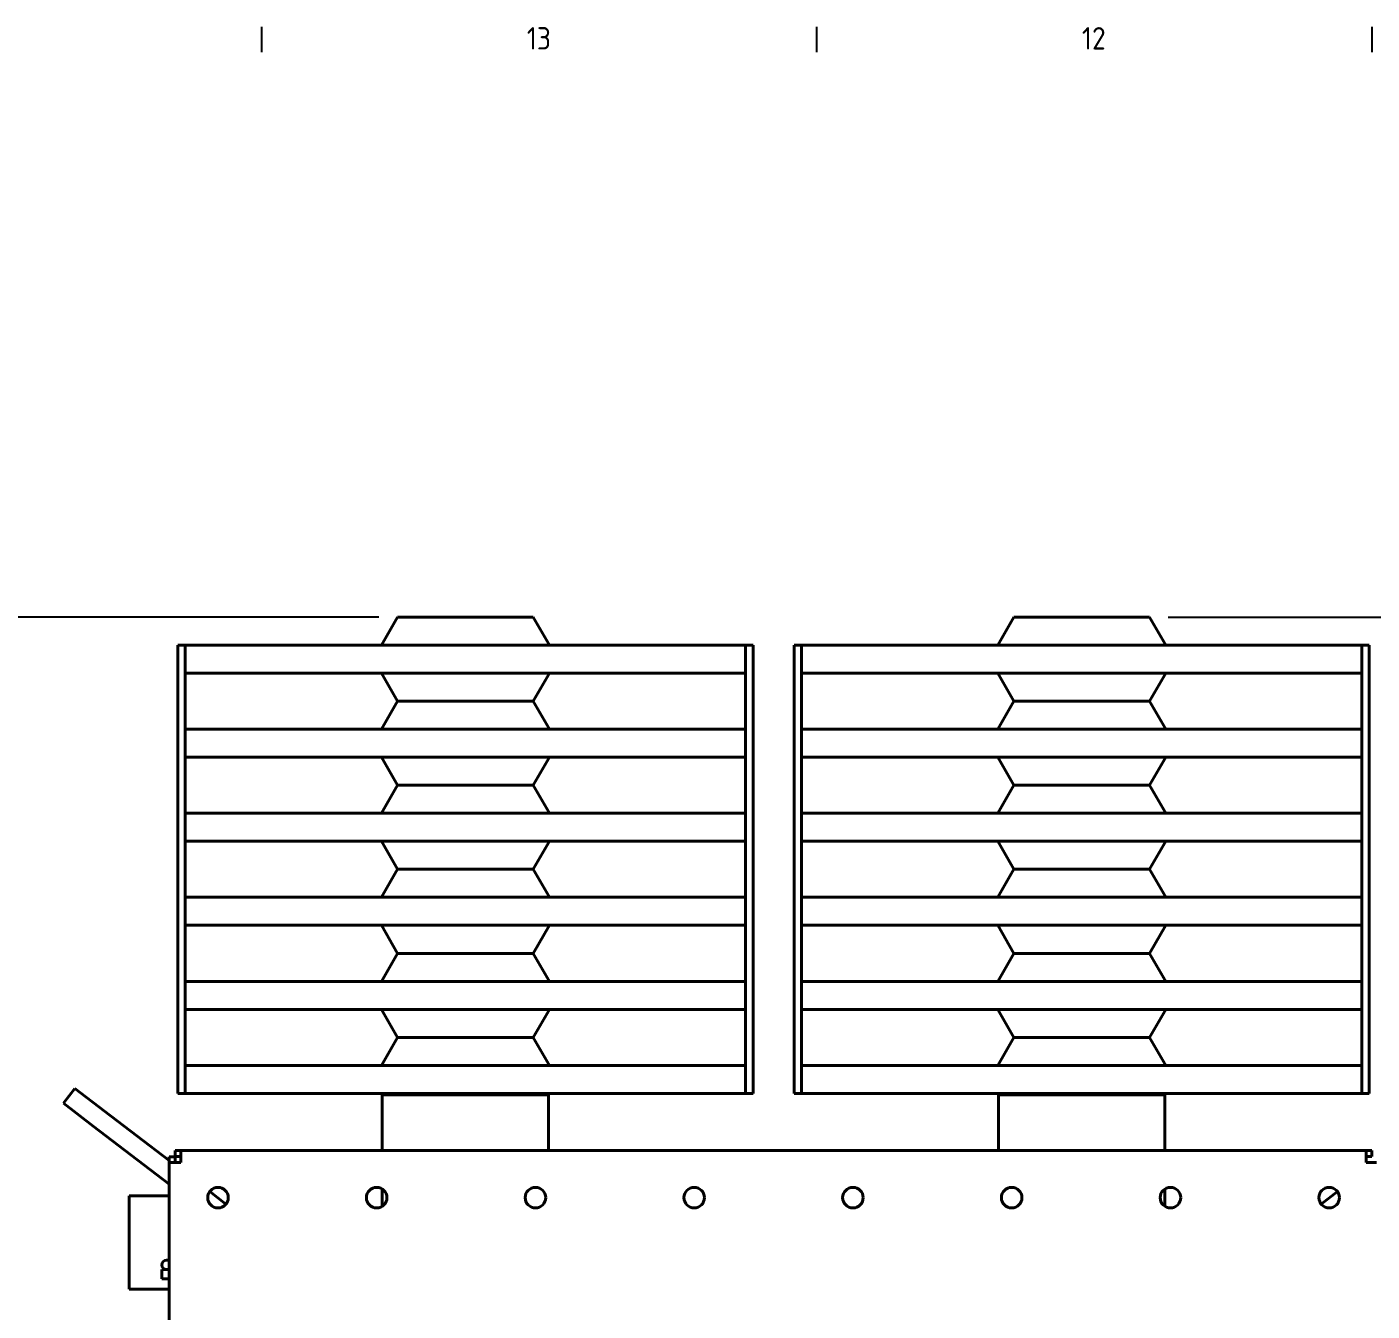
# Model space of a CAD drawing. Header units: millimetres. Extents: x 0 to 4756, y 0 to 3364.
# Drawn here: x 766 to 1486, y 2610 to 3298 of the extents above; entities that cross this region are included whole.
import ezdxf

# ---------------------------------------------------------------- set-up
doc = ezdxf.new("R2010")
doc.units = ezdxf.units.MM
doc.header["$LTSCALE"] = 4
doc.layers.get('0').update_dxf_attribs({"color": 3, "lineweight": 25})
for name, color, linetype, lineweight in [('가시적인 것(ISO)', 3, 'Continuous', 40), ('경계(ISO)', 7, 'Continuous', 25), ('치수(ISO)', 2, 'Continuous', 25)]:
    doc.layers.add(name, color=color, linetype=linetype, lineweight=lineweight)
doc.styles.add('문자 텍스트_PSTEK_POSCO', font='isocp.shx')
doc.styles.add('치수 텍스트_PSTEK_POSCO', font='isocp.shx')
doc.dimstyles.new('치수_PSTEK_POSCO', dxfattribs={"dimscale": 4, "dimtxt": 5, "dimasz": 2.5, "dimexe": 2, "dimexo": 2.5, "dimgap": 1, "dimtad": 1, "dimrnd": 1e-08, "dimdsep": 46, "dimtxsty": '치수 텍스트_PSTEK_POSCO', "dimcen": 0.09, "dimdle": 10, "dimclrd": 7, "dimclre": 7, "dimclrt": 2, "dimadec": 1, "dimazin": 2, "dimtfac": 1, "dimtmove": 0, "dimatfit": 3, "dimfxl": 0, "dimtolj": 1, "dimlwd": -1, "dimlwe": -1, "dimarcsym": 0})

# ---------------------------------------------------------------- blocks, each defined once
blk = doc.blocks.new('경계 Default Border')
at = {"layer": '경계(ISO)'}
for p, q in [((222.94, 821), (222.94, 824.4)), ((297.25, 821), (297.25, 824.4)), ((371.56, 821), (371.56, 824.4))]:
    blk.add_line(p, q, dxfattribs=at)
at = {"layer": '경계(ISO)', "color": 2, "char_height": 3, "attachment_point": 7, "style": '문자 텍스트_PSTEK_POSCO'}
for s, insert in [('13', (258.41, 821.37)), ('12', (332.72, 821.37))]:
    blk.add_mtext(s, dxfattribs=dict(at, insert=insert))
blk = doc.blocks.new('*D27')
at = {"layer": 'Defpoints', "color": 0}
for p in [(964.43, 2981.58), (635.51, 1978.78), (1010.77, 1978.78)]:
    blk.add_point(p, dxfattribs=at)
at = {"layer": '치수(ISO)', "color": 7}
for p, q in [((954.43, 2981.58), (627.51, 2981.58)), ((635.51, 2971.58), (635.51, 1988.78)), ((1000.77, 1978.78), (627.51, 1978.78))]:
    blk.add_line(p, q, dxfattribs=at)
for points in [[(633.84, 2971.58), (637.17, 2971.58), (635.51, 2981.58)], [(633.84, 1988.78), (637.17, 1988.78), (635.51, 1978.78)]]:
    blk.add_solid(points, dxfattribs=at)
at = {"layer": '치수(ISO)', "color": 2, "insert": (621.51, 2447.18), "char_height": 20, "attachment_point": 4, "rotation": 90, "style": '치수 텍스트_PSTEK_POSCO'}
blk.add_mtext('\\A1;1002.8', dxfattribs=at)
blk = doc.blocks.new('*D28')
at = {"layer": 'Defpoints', "color": 0}
for p in [(964.43, 2981.58), (700.77, 2008.78), (900.77, 2008.78)]:
    blk.add_point(p, dxfattribs=at)
at = {"layer": '치수(ISO)', "color": 7}
for p, q in [((954.43, 2981.58), (692.77, 2981.58)), ((700.77, 2971.58), (700.77, 2018.78)), ((890.77, 2008.78), (692.77, 2008.78))]:
    blk.add_line(p, q, dxfattribs=at)
for points in [[(699.1, 2971.58), (702.44, 2971.58), (700.77, 2981.58)], [(699.1, 2018.78), (702.44, 2018.78), (700.77, 2008.78)]]:
    blk.add_solid(points, dxfattribs=at)
at = {"layer": '치수(ISO)', "color": 2, "insert": (686.76, 2466.76), "char_height": 20, "attachment_point": 4, "rotation": 90, "style": '치수 텍스트_PSTEK_POSCO'}
blk.add_mtext('\\A1;972.8', dxfattribs=at)
blk = doc.blocks.new('*D31')
at = {"layer": 'Defpoints', "color": 0}
for p in [(1367.11, 2981.58), (1948.87, 2787.98), (2282.96, 2787.98)]:
    blk.add_point(p, dxfattribs=at)
at = {"layer": '치수(ISO)', "color": 7}
for p, q in [((1377.11, 2981.58), (2290.96, 2981.58)), ((2282.96, 2971.58), (2282.96, 2797.98)), ((1958.87, 2787.98), (2290.96, 2787.98))]:
    blk.add_line(p, q, dxfattribs=at)
for points in [[(2281.29, 2971.58), (2284.63, 2971.58), (2282.96, 2981.58)], [(2281.29, 2797.98), (2284.63, 2797.98), (2282.96, 2787.98)]]:
    blk.add_solid(points, dxfattribs=at)
at = {"layer": '치수(ISO)', "color": 2, "insert": (2268.96, 2858.25), "char_height": 20, "attachment_point": 4, "rotation": 90, "style": '치수 텍스트_PSTEK_POSCO'}
blk.add_mtext('\\A1;193.6', dxfattribs=at)

msp = doc.modelspace()

# ---------------------------------------------------------------- linework, layer by layer
at = {"layer": '가시적인 것(ISO)'}
for p, q in [((964.4294, 2981.5774), (955.7692, 2966.5774)), ((1037.1089, 2981.5774), (964.4294, 2981.5774)), ((1037.1089, 2981.5774), (1045.7692, 2966.5774)), ((1294.4294, 2981.5774), (1285.7692, 2966.5774)), ((1367.1089, 2981.5774), (1294.4294, 2981.5774)), ((1367.1089, 2981.5774), (1375.7692, 2966.5774)), ((850.7692, 2966.5774), (846.7692, 2966.5774)), ((846.7692, 2966.5774), (846.7692, 2726.5774)), ((868.2516, 2966.5774), (850.7692, 2966.5774)), ((850.7692, 2951.5774), (850.7692, 2966.5774)), ((868.2516, 2966.5774), (970.6986, 2966.5774)), ((1030.8398, 2966.5774), (970.6986, 2966.5774)), ((1030.8398, 2966.5774), (1133.2868, 2966.5774)), ((1150.7692, 2966.5774), (1133.2868, 2966.5774)), ((1150.7692, 2951.5774), (1150.7692, 2966.5774)), ((1150.7692, 2966.5774), (1154.7692, 2966.5774)), ((1154.7692, 2966.5774), (1154.7692, 2726.5774)), ((1180.7692, 2966.5774), (1176.7692, 2966.5774)), ((1176.7692, 2966.5774), (1176.7692, 2726.5774)), ((1198.2516, 2966.5774), (1180.7692, 2966.5774)), ((1180.7692, 2951.5774), (1180.7692, 2966.5774)), ((1198.2516, 2966.5774), (1300.6986, 2966.5774)), ((1360.8398, 2966.5774), (1300.6986, 2966.5774)), ((1360.8398, 2966.5774), (1463.2868, 2966.5774)), ((1480.7692, 2966.5774), (1463.2868, 2966.5774)), ((1480.7692, 2951.5774), (1480.7692, 2966.5774)), ((1480.7692, 2966.5774), (1484.7692, 2966.5774)), ((1484.7692, 2966.5774), (1484.7692, 2726.5774)), ((850.7692, 2951.5774), (868.2516, 2951.5774)), ((850.7692, 2921.5774), (850.7692, 2951.5774)), ((970.6986, 2951.5774), (868.2516, 2951.5774)), ((964.4294, 2936.5774), (955.7692, 2951.5774)), ((970.6986, 2951.5774), (1030.8398, 2951.5774)), ((1133.2868, 2951.5774), (1030.8398, 2951.5774)), ((1037.1089, 2936.5774), (1045.7692, 2951.5774)), ((1133.2868, 2951.5774), (1150.7692, 2951.5774)), ((1150.7692, 2921.5774), (1150.7692, 2951.5774)), ((1180.7692, 2951.5774), (1198.2516, 2951.5774)), ((1180.7692, 2921.5774), (1180.7692, 2951.5774)), ((1300.6986, 2951.5774), (1198.2516, 2951.5774)), ((1294.4294, 2936.5774), (1285.7692, 2951.5774)), ((1300.6986, 2951.5774), (1360.8398, 2951.5774)), ((1463.2868, 2951.5774), (1360.8398, 2951.5774)), ((1367.1089, 2936.5774), (1375.7692, 2951.5774)), ((1463.2868, 2951.5774), (1480.7692, 2951.5774)), ((1480.7692, 2921.5774), (1480.7692, 2951.5774)), ((964.4294, 2936.5774), (955.7692, 2921.5774)), ((1037.1089, 2936.5774), (964.4294, 2936.5774)), ((1037.1089, 2936.5774), (1045.7692, 2921.5774)), ((1294.4294, 2936.5774), (1285.7692, 2921.5774)), ((1367.1089, 2936.5774), (1294.4294, 2936.5774)), ((1367.1089, 2936.5774), (1375.7692, 2921.5774)), ((868.2516, 2921.5774), (850.7692, 2921.5774)), ((850.7692, 2906.5774), (850.7692, 2921.5774)), ((868.2516, 2921.5774), (970.6986, 2921.5774)), ((1030.8398, 2921.5774), (970.6986, 2921.5774)), ((1030.8398, 2921.5774), (1133.2868, 2921.5774)), ((1150.7692, 2921.5774), (1133.2868, 2921.5774)), ((1150.7692, 2906.5774), (1150.7692, 2921.5774)), ((1198.2516, 2921.5774), (1180.7692, 2921.5774)), ((1180.7692, 2906.5774), (1180.7692, 2921.5774)), ((1198.2516, 2921.5774), (1300.6986, 2921.5774)), ((1360.8398, 2921.5774), (1300.6986, 2921.5774)), ((1360.8398, 2921.5774), (1463.2868, 2921.5774)), ((1480.7692, 2921.5774), (1463.2868, 2921.5774)), ((1480.7692, 2906.5774), (1480.7692, 2921.5774)), ((850.7692, 2906.5774), (868.2516, 2906.5774)), ((850.7692, 2876.5774), (850.7692, 2906.5774)), ((970.6986, 2906.5774), (868.2516, 2906.5774)), ((964.4294, 2891.5774), (955.7692, 2906.5774)), ((970.6986, 2906.5774), (1030.8398, 2906.5774)), ((1133.2868, 2906.5774), (1030.8398, 2906.5774)), ((1037.1089, 2891.5774), (1045.7692, 2906.5774)), ((1133.2868, 2906.5774), (1150.7692, 2906.5774)), ((1150.7692, 2876.5774), (1150.7692, 2906.5774)), ((1180.7692, 2906.5774), (1198.2516, 2906.5774)), ((1180.7692, 2876.5774), (1180.7692, 2906.5774)), ((1300.6986, 2906.5774), (1198.2516, 2906.5774)), ((1294.4294, 2891.5774), (1285.7692, 2906.5774)), ((1300.6986, 2906.5774), (1360.8398, 2906.5774)), ((1463.2868, 2906.5774), (1360.8398, 2906.5774)), ((1367.1089, 2891.5774), (1375.7692, 2906.5774)), ((1463.2868, 2906.5774), (1480.7692, 2906.5774)), ((1480.7692, 2876.5774), (1480.7692, 2906.5774)), ((964.4294, 2891.5774), (955.7692, 2876.5774)), ((1037.1089, 2891.5774), (964.4294, 2891.5774)), ((1037.1089, 2891.5774), (1045.7692, 2876.5774)), ((1294.4294, 2891.5774), (1285.7692, 2876.5774)), ((1367.1089, 2891.5774), (1294.4294, 2891.5774)), ((1367.1089, 2891.5774), (1375.7692, 2876.5774)), ((868.2516, 2876.5774), (850.7692, 2876.5774)), ((850.7692, 2861.5774), (850.7692, 2876.5774)), ((868.2516, 2876.5774), (970.6986, 2876.5774)), ((1030.8398, 2876.5774), (970.6986, 2876.5774)), ((1030.8398, 2876.5774), (1133.2868, 2876.5774)), ((1150.7692, 2876.5774), (1133.2868, 2876.5774)), ((1150.7692, 2861.5774), (1150.7692, 2876.5774)), ((1198.2516, 2876.5774), (1180.7692, 2876.5774)), ((1180.7692, 2861.5774), (1180.7692, 2876.5774)), ((1198.2516, 2876.5774), (1300.6986, 2876.5774)), ((1360.8398, 2876.5774), (1300.6986, 2876.5774)), ((1360.8398, 2876.5774), (1463.2868, 2876.5774)), ((1480.7692, 2876.5774), (1463.2868, 2876.5774)), ((1480.7692, 2861.5774), (1480.7692, 2876.5774)), ((850.7692, 2861.5774), (868.2516, 2861.5774)), ((850.7692, 2831.5774), (850.7692, 2861.5774)), ((970.6986, 2861.5774), (868.2516, 2861.5774)), ((964.4294, 2846.5774), (955.7692, 2861.5774)), ((970.6986, 2861.5774), (1030.8398, 2861.5774)), ((1133.2868, 2861.5774), (1030.8398, 2861.5774)), ((1037.1089, 2846.5774), (1045.7692, 2861.5774)), ((1133.2868, 2861.5774), (1150.7692, 2861.5774)), ((1150.7692, 2831.5774), (1150.7692, 2861.5774)), ((1180.7692, 2861.5774), (1198.2516, 2861.5774)), ((1180.7692, 2831.5774), (1180.7692, 2861.5774)), ((1300.6986, 2861.5774), (1198.2516, 2861.5774)), ((1294.4294, 2846.5774), (1285.7692, 2861.5774)), ((1300.6986, 2861.5774), (1360.8398, 2861.5774)), ((1463.2868, 2861.5774), (1360.8398, 2861.5774)), ((1367.1089, 2846.5774), (1375.7692, 2861.5774)), ((1463.2868, 2861.5774), (1480.7692, 2861.5774)), ((1480.7692, 2831.5774), (1480.7692, 2861.5774)), ((964.4294, 2846.5774), (955.7692, 2831.5774)), ((1037.1089, 2846.5774), (964.4294, 2846.5774)), ((1037.1089, 2846.5774), (1045.7692, 2831.5774)), ((1294.4294, 2846.5774), (1285.7692, 2831.5774)), ((1367.1089, 2846.5774), (1294.4294, 2846.5774)), ((1367.1089, 2846.5774), (1375.7692, 2831.5774)), ((868.2516, 2831.5774), (850.7692, 2831.5774)), ((850.7692, 2816.5774), (850.7692, 2831.5774)), ((868.2516, 2831.5774), (970.6986, 2831.5774)), ((1030.8398, 2831.5774), (970.6986, 2831.5774)), ((1030.8398, 2831.5774), (1133.2868, 2831.5774)), ((1150.7692, 2831.5774), (1133.2868, 2831.5774)), ((1150.7692, 2816.5774), (1150.7692, 2831.5774)), ((1198.2516, 2831.5774), (1180.7692, 2831.5774)), ((1180.7692, 2816.5774), (1180.7692, 2831.5774)), ((1198.2516, 2831.5774), (1300.6986, 2831.5774)), ((1360.8398, 2831.5774), (1300.6986, 2831.5774)), ((1360.8398, 2831.5774), (1463.2868, 2831.5774)), ((1480.7692, 2831.5774), (1463.2868, 2831.5774)), ((1480.7692, 2816.5774), (1480.7692, 2831.5774)), ((850.7692, 2816.5774), (868.2516, 2816.5774)), ((850.7692, 2786.5774), (850.7692, 2816.5774)), ((970.6986, 2816.5774), (868.2516, 2816.5774)), ((964.4294, 2801.5774), (955.7692, 2816.5774)), ((970.6986, 2816.5774), (1030.8398, 2816.5774)), ((1133.2868, 2816.5774), (1030.8398, 2816.5774)), ((1037.1089, 2801.5774), (1045.7692, 2816.5774)), ((1133.2868, 2816.5774), (1150.7692, 2816.5774)), ((1150.7692, 2786.5774), (1150.7692, 2816.5774)), ((1180.7692, 2816.5774), (1198.2516, 2816.5774)), ((1180.7692, 2786.5774), (1180.7692, 2816.5774)), ((1300.6986, 2816.5774), (1198.2516, 2816.5774)), ((1294.4294, 2801.5774), (1285.7692, 2816.5774)), ((1300.6986, 2816.5774), (1360.8398, 2816.5774)), ((1463.2868, 2816.5774), (1360.8398, 2816.5774)), ((1367.1089, 2801.5774), (1375.7692, 2816.5774)), ((1463.2868, 2816.5774), (1480.7692, 2816.5774)), ((1480.7692, 2786.5774), (1480.7692, 2816.5774)), ((964.4294, 2801.5774), (955.7692, 2786.5774)), ((1037.1089, 2801.5774), (964.4294, 2801.5774)), ((1037.1089, 2801.5774), (1045.7692, 2786.5774)), ((1294.4294, 2801.5774), (1285.7692, 2786.5774)), ((1367.1089, 2801.5774), (1294.4294, 2801.5774)), ((1367.1089, 2801.5774), (1375.7692, 2786.5774)), ((868.2516, 2786.5774), (850.7692, 2786.5774)), ((850.7692, 2771.5774), (850.7692, 2786.5774)), ((868.2516, 2786.5774), (970.6986, 2786.5774)), ((1030.8398, 2786.5774), (970.6986, 2786.5774)), ((1030.8398, 2786.5774), (1133.2868, 2786.5774)), ((1150.7692, 2786.5774), (1133.2868, 2786.5774)), ((1150.7692, 2771.5774), (1150.7692, 2786.5774)), ((1198.2516, 2786.5774), (1180.7692, 2786.5774)), ((1180.7692, 2771.5774), (1180.7692, 2786.5774)), ((1198.2516, 2786.5774), (1300.6986, 2786.5774)), ((1360.8398, 2786.5774), (1300.6986, 2786.5774)), ((1360.8398, 2786.5774), (1463.2868, 2786.5774)), ((1480.7692, 2786.5774), (1463.2868, 2786.5774)), ((1480.7692, 2771.5774), (1480.7692, 2786.5774)), ((850.7692, 2771.5774), (868.2516, 2771.5774)), ((850.7692, 2741.5774), (850.7692, 2771.5774)), ((970.6986, 2771.5774), (868.2516, 2771.5774)), ((964.4294, 2756.5774), (955.7692, 2771.5774)), ((970.6986, 2771.5774), (1030.8398, 2771.5774)), ((1133.2868, 2771.5774), (1030.8398, 2771.5774)), ((1037.1089, 2756.5774), (1045.7692, 2771.5774)), ((1133.2868, 2771.5774), (1150.7692, 2771.5774)), ((1150.7692, 2741.5774), (1150.7692, 2771.5774)), ((1180.7692, 2771.5774), (1198.2516, 2771.5774)), ((1180.7692, 2741.5774), (1180.7692, 2771.5774)), ((1300.6986, 2771.5774), (1198.2516, 2771.5774)), ((1294.4294, 2756.5774), (1285.7692, 2771.5774)), ((1300.6986, 2771.5774), (1360.8398, 2771.5774)), ((1463.2868, 2771.5774), (1360.8398, 2771.5774)), ((1367.1089, 2756.5774), (1375.7692, 2771.5774)), ((1463.2868, 2771.5774), (1480.7692, 2771.5774)), ((1480.7692, 2741.5774), (1480.7692, 2771.5774)), ((964.4294, 2756.5774), (955.7692, 2741.5774)), ((1037.1089, 2756.5774), (964.4294, 2756.5774)), ((1037.1089, 2756.5774), (1045.7692, 2741.5774)), ((1294.4294, 2756.5774), (1285.7692, 2741.5774)), ((1367.1089, 2756.5774), (1294.4294, 2756.5774)), ((1367.1089, 2756.5774), (1375.7692, 2741.5774)), ((868.2516, 2741.5774), (850.7692, 2741.5774)), ((850.7692, 2726.5774), (850.7692, 2741.5774)), ((868.2516, 2741.5774), (970.6986, 2741.5774)), ((1030.8398, 2741.5774), (970.6986, 2741.5774)), ((1030.8398, 2741.5774), (1133.2868, 2741.5774)), ((1150.7692, 2741.5774), (1133.2868, 2741.5774)), ((1150.7692, 2726.5774), (1150.7692, 2741.5774)), ((1198.2516, 2741.5774), (1180.7692, 2741.5774)), ((1180.7692, 2726.5774), (1180.7692, 2741.5774)), ((1198.2516, 2741.5774), (1300.6986, 2741.5774)), ((1360.8398, 2741.5774), (1300.6986, 2741.5774)), ((1360.8398, 2741.5774), (1463.2868, 2741.5774)), ((1480.7692, 2741.5774), (1463.2868, 2741.5774)), ((1480.7692, 2726.5774), (1480.7692, 2741.5774)), ((791.6562, 2729.2148), (785.5809, 2721.2718)), ((791.6562, 2729.2148), (807.5422, 2717.0643)), ((850.7692, 2726.5774), (846.7692, 2726.5774)), ((850.7692, 2726.5774), (868.2516, 2726.5774)), ((970.6986, 2726.5774), (868.2516, 2726.5774)), ((956.2192, 2725.798), (955.7692, 2726.5774)), ((1045.3192, 2725.798), (956.2192, 2725.798)), ((956.2192, 2725.798), (956.2192, 2695.9774)), ((970.6986, 2726.5774), (1030.8398, 2726.5774)), ((1133.2868, 2726.5774), (1030.8398, 2726.5774)), ((1045.3192, 2725.798), (1045.7692, 2726.5774)), ((1045.3192, 2725.798), (1045.3192, 2695.9774)), ((1133.2868, 2726.5774), (1150.7692, 2726.5774)), ((1150.7692, 2726.5774), (1154.7692, 2726.5774)), ((1180.7692, 2726.5774), (1176.7692, 2726.5774)), ((1180.7692, 2726.5774), (1198.2516, 2726.5774)), ((1300.6986, 2726.5774), (1198.2516, 2726.5774)), ((1286.2192, 2725.798), (1285.7692, 2726.5774)), ((1375.3192, 2725.798), (1286.2192, 2725.798)), ((1286.2192, 2725.798), (1286.2192, 2695.9774)), ((1300.6986, 2726.5774), (1360.8398, 2726.5774)), ((1463.2868, 2726.5774), (1360.8398, 2726.5774)), ((1375.3192, 2725.798), (1375.7692, 2726.5774)), ((1375.3192, 2725.798), (1375.3192, 2695.9774)), ((1463.2868, 2726.5774), (1480.7692, 2726.5774)), ((1480.7692, 2726.5774), (1484.7692, 2726.5774)), ((801.4669, 2709.1213), (785.5809, 2721.2718)), ((842.0692, 2690.6561), (807.5422, 2717.0643)), ((801.4669, 2709.1213), (842.0692, 2678.0664)), ((845.3692, 2692.7774), (845.3692, 2695.9774)), ((845.3692, 2695.9774), (848.4692, 2695.9774)), ((848.4692, 2695.9774), (848.4692, 2695.12)), ((848.4692, 2695.9774), (1483.0692, 2695.9774)), ((848.4692, 2695.12), (848.4692, 2689.5774)), ((1483.0692, 2695.12), (1483.0692, 2695.9774)), ((1483.0692, 2695.9774), (1486.1692, 2695.9774)), ((1483.0692, 2689.5774), (1483.0692, 2695.12)), ((1486.1692, 2692.7774), (1486.1692, 2695.9774)), ((845.2692, 2692.6774), (842.0692, 2692.6774)), ((842.0692, 2689.5774), (842.0692, 2692.6774)), ((842.9266, 2689.5774), (842.0692, 2689.5774)), ((842.0692, 2183.9774), (842.0692, 2689.5774)), ((848.4692, 2689.5774), (842.9266, 2689.5774)), ((845.2692, 2692.6774), (845.2692, 2689.5774)), ((848.4692, 2692.7774), (845.3692, 2692.7774)), ((848.4692, 2689.7774), (848.2692, 2689.7774)), ((848.2692, 2689.7774), (848.2692, 2689.5774)), ((1486.1692, 2692.7774), (1483.0692, 2692.7774)), ((1483.2692, 2689.7774), (1483.0692, 2689.7774)), ((1488.6118, 2689.5774), (1483.0692, 2689.5774)), ((1483.2692, 2689.5774), (1483.2692, 2689.7774)), ((872.5592, 2667.3356), (863.8243, 2674.0166)), ((956.2192, 2675.4193), (956.2192, 2666.1355)), ((1375.3192, 2675.4193), (1375.3192, 2666.1355)), ((1458.9792, 2667.3356), (1467.7141, 2674.0166)), ((820.7692, 2671.7774), (842.0692, 2671.7774)), ((820.7692, 2671.7774), (820.7692, 2621.7774)), ((840.7692, 2637.2774), (842.0692, 2637.2774)), ((838.2692, 2632.2774), (840.7692, 2632.2774)), ((838.2692, 2632.2774), (838.2692, 2627.2774)), ((842.0692, 2632.2774), (840.7692, 2632.2774)), ((842.0692, 2627.2774), (838.2692, 2627.2774)), ((820.7692, 2621.7774), (842.0692, 2621.7774))]:
    msp.add_line(p, q, dxfattribs=at)
for centre in [(868.2692, 2670.7774), (953.2692, 2670.7774), (1038.2692, 2670.7774), (1123.2692, 2670.7774), (1208.2692, 2670.7774), (1293.2692, 2670.7774), (1378.2692, 2670.7774), (1463.2692, 2670.7774)]:
    msp.add_circle(centre, 5.5, dxfattribs=at)
msp.add_arc((840.7692, 2634.7774), 2.5, 90, 270, dxfattribs=at)

# ---------------------------------------------------------------- block references
at = {"xscale": 4, "yscale": 4, "zscale": 4}
msp.add_blockref('경계 Default Border', (0, 0), dxfattribs=at)

# ---------------------------------------------------------------- dimensions: what is measured, and where the dimension line sits
at = {"layer": '치수(ISO)', "color": 7}
for base, p1, p2, angle, picture, middle in [((635.5082, 1978.7774), (964.4294, 2981.5774), (1010.7692, 1978.7774), 90, '*D27', (635.5082, 2480.1774)), ((700.7692, 2008.7774), (964.4294, 2981.5774), (900.7692, 2008.7774), 270, '*D28', (700.7692, 2495.1774)), ((2282.9608, 2787.9774), (1367.1089, 2981.5774), (1948.8692, 2787.9774), 270, '*D31', (2282.9608, 2884.7774))]:
    dim = msp.add_linear_dim(base=base, p1=p1, p2=p2, angle=angle, dimstyle='치수_PSTEK_POSCO', override={"dimdec": 2, "dimtp": 0, "dimtm": 0, "dimtdec": 2, "dimtofl": 0, "dimatfit": 1}, dxfattribs=at)
    dim.commit()
    dim.dimension.update_dxf_attribs({"geometry": picture, "text_midpoint": middle, "dimtype": 160})

doc.saveas('drawing.dxf')
